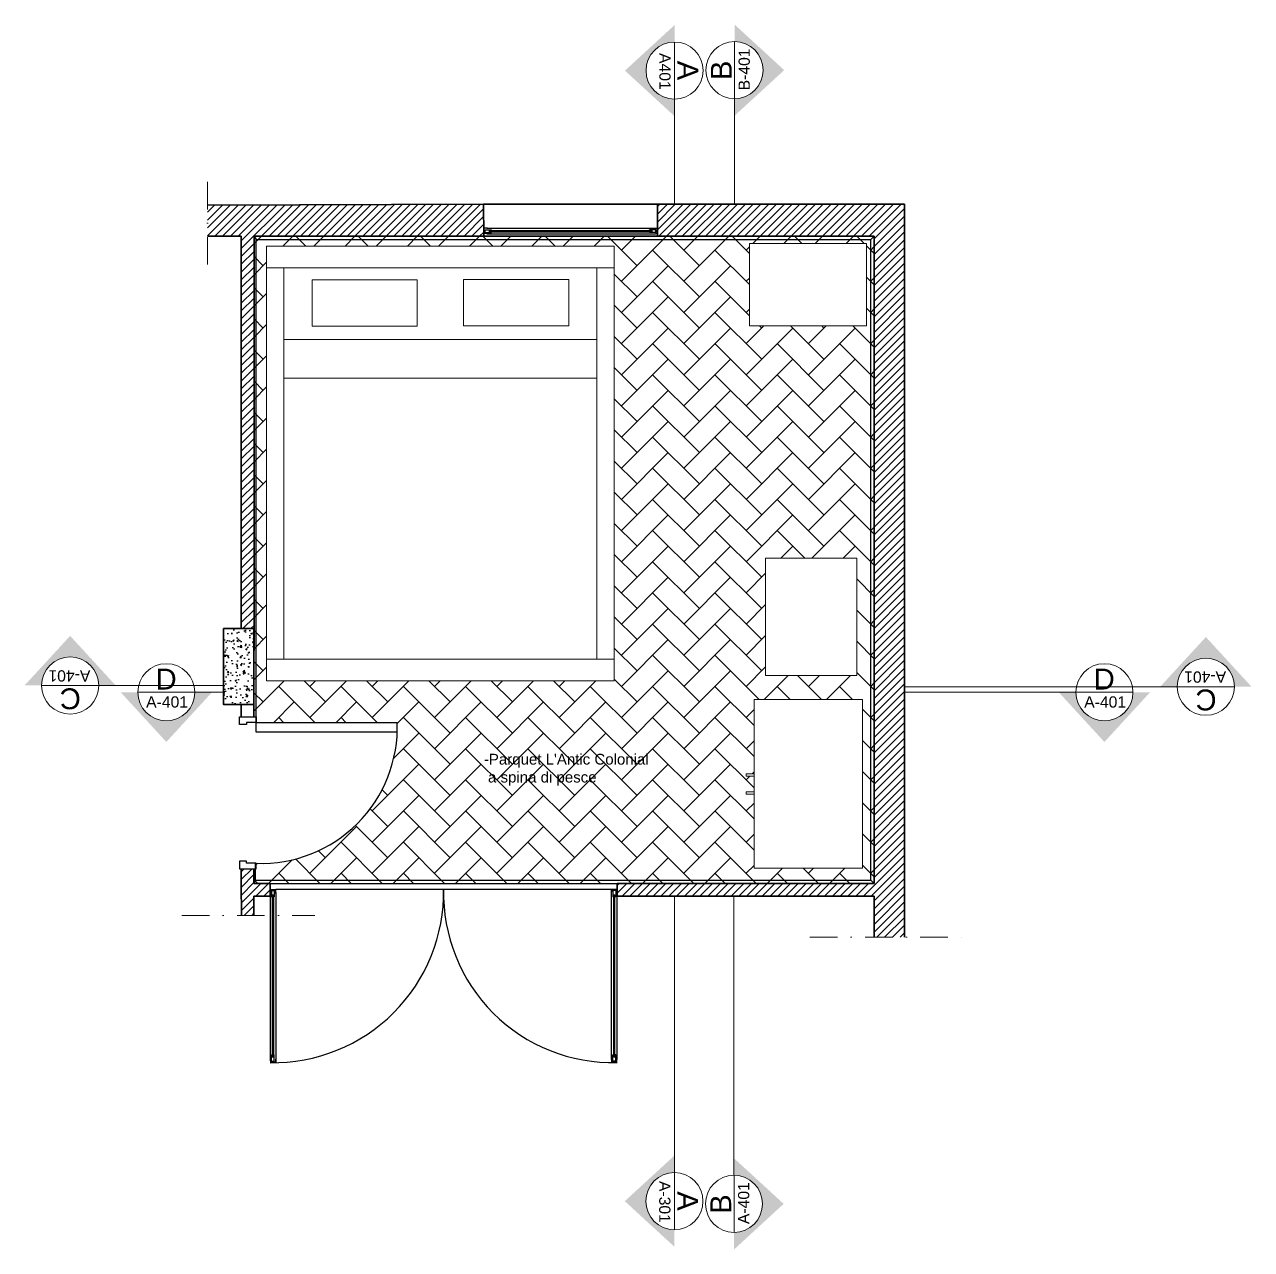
# Model space of a CAD drawing. Header units: millimetres. Extents: x -14534 to 38786, y 3807 to 47715.
# Drawn here: x -14534 to -8877, y 4875 to 10524 of the extents above; entities that cross this region are included whole.
import ezdxf
from ezdxf.enums import TextEntityAlignment as Align

# ---------------------------------------------------------------- set-up
doc = ezdxf.new("R2010")
doc.units = ezdxf.units.MM
doc.linetypes.add('CENTERX2', pattern=[4, 2.5, -0.5, 0.5, -0.5])
doc.linetypes.add('TRATTOPUNTO', pattern=[25.4, 12.7, -6.35, 0, -6.35])
for name, color, linetype, lineweight in [('A-ANNO-SYMB', 3, 'Continuous', 15), ('A-DETL', 6, 'Continuous', 25), ('A-DOOR-FULL', 4, 'Continuous', 25), ('A-FLOR-LEVL', 255, 'Continuous', 35), ('A-FURN', 8, 'Continuous', 18), ('A-GLAZ-FULL', 4, 'Continuous', 25), ('A-WALL-FULL', 7, 'Continuous', 35), ('tratteggio', 2, 'TRATTOPUNTO', 13)]:
    doc.layers.add(name, color=color, linetype=linetype, lineweight=lineweight)
doc.layers.add('G-ANNO-NPLT', color=210, linetype='Continuous', plot=False)
doc.styles.add('ARIAL', font='arial.ttf')

# ---------------------------------------------------------------- blocks, each defined once
blk = doc.blocks.new('section plan')
h = blk.add_hatch(color=256)
h.dxf.hatch_style = 1
h.paths.add_polyline_path([(56.88, 0.31), (46.28, 0.31, -1), (10.72, 0.31), (0.12, 0.31), (28.5, -30.58)])
blk.add_line((46.28, 0.34), (10.72, 0.34))
blk.add_circle((28.5, 0.34), 17.78)
at = {"style": 'ARIAL'}
for tag, height, p in [('A', 13, (28.38, 8.58)), ('A-301', 7, (28.96, -5.66))]:
    blk.add_attdef(tag, text='', height=height, dxfattribs=at).set_placement(p, align=Align.MIDDLE_CENTER)

msp = doc.modelspace()

# ---------------------------------------------------------------- hatches: boundary and pattern name
at = {"ltscale": 40}
h = msp.add_hatch(dxfattribs=at)
h.set_pattern_fill('ANSI31', color=256, scale=8)
h.paths.add_polyline_path([(-12417.6, 9695.5), (-13691, 9690.7), (-13691, 9547.7), (-13535.3, 9547.7), (-13535.3, 7737.7), (-13476.3, 7737.7), (-13476.3, 9547.7), (-12417, 9547.7)])
h.paths.add_polyline_path([(-13402.5, 6521.5), (-13402.4, 6522.2), (-13402.5, 6562.8), (-13476.4, 6562.7), (-13476.5, 6630.7), (-13510.9, 6630.7), (-13534.8, 6630.7), (-13534.8, 6562.7), (-13534.5, 6414.8), (-13476.5, 6414.8), (-13476.5, 6504.4), (-13402.5, 6504.4)])
h = msp.add_hatch()
h.set_pattern_fill('ANSI31', color=256, scale=8)
h.paths.add_polyline_path([(-10476.5, 9695.5), (-11616.5, 9695.5), (-11616.5, 9695.5), (-11616.5, 9584), (-11616.5, 9584), (-11616.5, 9557.7), (-11616.5, 9547.7), (-10616.5, 9547.7), (-10616.5, 6562.8), (-11801.7, 6562.8), (-11801.7, 6504.4), (-10616.5, 6504.4), (-10616.5, 6314.5), (-10476.5, 6314.5)])
at = {"lineweight": 5, "ltscale": 40, "true_color": 0xc7c8ca}
h = msp.add_hatch(dxfattribs=at)
h.set_pattern_fill('AR-HBONE', color=9)
h.paths.add_polyline_path([(-10616.5, 9547.7), (-11616.5, 9547.7), (-12417, 9547.7), (-13476.3, 9547.7), (-13476.3, 7637.7), (-13476.5, 7387.7), (-13476.5, 7330.7), (-13465.9, 7330.7), (-13465.9, 7305.7), (-12815.9, 7305.7, -0.435368), (-13465.9, 6655.7), (-13465.9, 6630.7), (-13476.5, 6630.7), (-13476.4, 6562.7), (-13402.5, 6562.8), (-11801.7, 6562.8), (-10616.5, 6562.8)])
h.paths.add_polyline_path([(-11815, 7497.4), (-13418.4, 7497.4), (-13418.4, 9501.7), (-11815, 9501.7)], flags=16)
h.paths.add_polyline_path([(-11117.1, 8062.2), (-10697.1, 8062.2), (-10697.1, 7522.2), (-11117.1, 7522.2)], flags=16)
h.paths.add_polyline_path([(-11895.2, 7597.6), (-13338.3, 7597.6), (-13338.3, 9401.5), (-11895.2, 9401.5)], flags=0)
h.paths.add_polyline_path([(-11192.1, 9134.1), (-11192.1, 9514.1), (-10652.1, 9514.1), (-10652.1, 9134.1)], flags=16)
h.paths.add_polyline_path([(-12025.3, 9133.7), (-12510, 9133.7), (-12510, 9347.7), (-12025.3, 9347.7)], flags=0)
h.paths.add_polyline_path([(-11170.6, 7411.7), (-10670.6, 7411.7), (-10670.6, 6633.1), (-11170.6, 6633.1), (-11170.6, 6975.2), (-11206.9, 6975.2), (-11206.9, 6985.2), (-11170.6, 6985.2), (-11170.6, 7057.9), (-11206.9, 7057.9), (-11206.9, 7067.9), (-11170.6, 7067.9)], flags=16)
h.paths.add_polyline_path([(-12723.9, 9132.7), (-13208.6, 9132.7), (-13208.6, 9346.7), (-12723.9, 9346.7)], flags=0)
h.paths.add_polyline_path([(-12431.1, 7000.3), (-11646.2, 7000.3), (-11646.2, 7185.1), (-12431.1, 7185.1)], flags=24)
at = {"layer": 'A-DOOR-FULL'}
for points in [[(-13376.3, 6536.5), (-13402.5, 6536.5), (-13402.5, 6519.9), (-13400, 6519.9), (-13400, 6534), (-13378.8, 6534), (-13378.8, 6519.9), (-13376.3, 6519.9)], [(-13378.8, 6519.9), (-13376.3, 6519.9), (-13376.3, 6536.5), (-13402.5, 6536.5), (-13402.5, 6519.9), (-13400, 6519.9), (-13400, 6534), (-13378.8, 6534)], [(-11827.9, 6536.5), (-11801.7, 6536.5), (-11801.7, 6519.8), (-11804.2, 6519.8), (-11804.2, 6534), (-11825.4, 6534), (-11825.4, 6519.8), (-11827.9, 6519.8)], [(-11825.4, 6519.8), (-11827.9, 6519.8), (-11827.9, 6536.5), (-11801.7, 6536.5), (-11801.7, 6519.8), (-11804.2, 6519.8), (-11804.2, 6534), (-11825.4, 6534)], [(-13376.3, 5736), (-13402.5, 5736), (-13402.5, 5752.7), (-13400, 5752.7), (-13400, 5738.5), (-13378.8, 5738.5), (-13378.8, 5752.7), (-13376.3, 5752.7)], [(-13378.8, 5752.6), (-13376.3, 5752.6), (-13376.3, 5736), (-13402.5, 5736), (-13402.5, 5752.6), (-13400, 5752.6), (-13400, 5738.5), (-13378.8, 5738.5)], [(-11827.9, 5736.2), (-11801.7, 5736.2), (-11801.7, 5752.9), (-11804.2, 5752.9), (-11804.2, 5738.7), (-11825.4, 5738.7), (-11825.4, 5752.9), (-11827.9, 5752.9)], [(-11825.4, 5752.9), (-11827.9, 5752.9), (-11827.9, 5736.2), (-11801.7, 5736.2), (-11801.7, 5752.9), (-11804.2, 5752.9), (-11804.2, 5738.7), (-11825.4, 5738.7)]]:
    msp.add_hatch(color=256, dxfattribs=at).paths.add_polyline_path(points)
at = {"layer": 'A-GLAZ-FULL'}
for points in [[(-12417, 9584), (-12417, 9557.7), (-12400.4, 9557.7), (-12400.4, 9560.2), (-12414.5, 9560.2), (-12414.5, 9581.5), (-12400.4, 9581.5), (-12400.4, 9584)], [(-12400.4, 9581.5), (-12400.4, 9584), (-12417, 9584), (-12417, 9557.7), (-12400.4, 9557.7), (-12400.4, 9560.2), (-12414.5, 9560.2), (-12414.5, 9581.5)], [(-11616.5, 9584), (-11616.5, 9557.7), (-11633.2, 9557.7), (-11633.2, 9560.2), (-11619, 9560.2), (-11619, 9581.5), (-11633.2, 9581.5), (-11633.2, 9584)], [(-11633.1, 9581.5), (-11633.1, 9584), (-11616.5, 9584), (-11616.5, 9557.7), (-11633.1, 9557.7), (-11633.1, 9560.2), (-11619, 9560.2), (-11619, 9581.5)]]:
    msp.add_hatch(color=256, dxfattribs=at).paths.add_polyline_path(points)
at = {"layer": 'G-ANNO-NPLT'}
h = msp.add_hatch(dxfattribs=at)
h.set_pattern_fill('AR-CONC', color=256, scale=10, style=0)
h.set_pattern_definition([(50, (-69679.946, -40397.86), (71.72602, -6.275213), [7.5, -82.5]), (355, (-69679.946, -40397.86), (-13.87513, 75.21921), [6, -66]), (100.45144, (-69673.97, -40398.38), (57.850885, 68.944), [6.37402, -70.11421]), (46.1842, (-69679.946, -40377.86), (106.72413, -16.55193), [11.25, -123.75]), (96.63564, (-69671.05, -40379.24), (93.4662, 97.41186), [9.56103, -105.17138]), (351.18416, (-69679.95, -40377.86), (93.4662, 97.41186), [9, -99]), (21, (-69669.946, -40382.86), (59.690705, -40.26189), [7.5, -82.5]), (326, (-69669.946, -40382.86), (24.33153, 72.515005), [6, -66]), (71.45144, (-69664.97, -40386.215), (84.02224, 32.253115), [6.37402, -70.11421]), (37.5, (-69679.946, -40397.86), (1.2159855, 33.289385), [0, -65.2, 0, -67, 0, -66.25]), (7.5, (-69679.946, -40397.86), (26.306954, 39.441171), [0, -38.2, 0, -63.7, 0, -25.25]), (327.5, (-69702.246, -40397.86), (53.382244, -2.255487), [0, -25, 0, -78, 0, -103.5]), (317.5, (-69712.246, -40397.86), (58.318617, 10.010498), [0, -32.5, 0, -51.8, 0, -73.5])])
h.paths.add_polyline_path([(-13476.5, 7737.7), (-13616.5, 7737.7), (-13616.5, 7387.7), (-13476.5, 7387.7), (-13476.5, 7491.9)])

# ---------------------------------------------------------------- linework, layer by layer
at = {"layer": 'A-ANNO-SYMB', "ltscale": 40}
for p, q in [((-11536.9, 10179.3), (-11536.9, 9695.5)), ((-11260.5, 10181.6), (-11260.5, 9695.5)), ((-14192.5, 7475.5), (-13616.5, 7475.5)), ((-9218.9, 7470.1), (-10476.5, 7470.1)), ((-13748.9, 7444.2), (-13616.5, 7444.2)), ((-9686.7, 7444.2), (-10476.5, 7444.2)), ((-11537.7, 5229.3), (-11537.7, 6504.4)), ((-11263.1, 5216.9), (-11263.1, 6504.4))]:
    msp.add_line(p, q, dxfattribs=at)
at = {"layer": 'A-DETL', "ltscale": 40}
for p, q in [((-13476.3, 9547.7), (-13465.9, 9532.7)), ((-13465.9, 9532.7), (-10631.5, 9532.7)), ((-13465.9, 7305.7), (-13465.9, 9532.7)), ((-10631.5, 9532.7), (-10616.5, 9547.7)), ((-10631.5, 6577.7), (-10631.5, 9532.7)), ((-13470, 6577.7), (-13470, 6655.5)), ((-13476.5, 6562.7), (-13476.5, 6577.7)), ((-13470, 6577.7), (-13476.4, 6562.7)), ((-13470, 6577.7), (-10631.5, 6577.7)), ((-10631.5, 6577.7), (-10616.5, 6562.8)), ((-13476.4, 6562.7), (-13461.4, 6562.7))]:
    msp.add_line(p, q, dxfattribs=at)
at = {"layer": 'A-DOOR-FULL'}
for p, q in [((-13465.9, 7305.7), (-12815.9, 7305.7)), ((-13465.9, 7260.7), (-13465.9, 7305.7)), ((-12815.9, 7260.7), (-13465.9, 7260.7)), ((-13402.5, 6562.8), (-11801.7, 6562.8)), ((-13402.5, 6521.5), (-13402.5, 5744.6)), ((-13402.5, 6519.9), (-13400, 6519.9)), ((-13400, 6519.9), (-13400, 6534)), ((-13400, 6534), (-13378.8, 6534)), ((-13396, 6529.9), (-13382.7, 6529.9)), ((-13396, 6529.9), (-13396, 6500.7)), ((-13391.9, 6510.7), (-13391.9, 5761.8)), ((-13391.9, 6510.7), (-13386.9, 6510.7)), ((-13386.9, 6510.7), (-13386.9, 5761.8)), ((-13382.7, 6529.9), (-13382.7, 6500.7)), ((-13378.8, 6519.9), (-13376.3, 6519.9)), ((-13376.3, 6519.9), (-13376.3, 6536.5)), ((-13376.3, 6536.5), (-11827.9, 6536.5)), ((-13376.3, 6521.5), (-13376.3, 5736)), ((-11827.9, 5750.9), (-11827.9, 6536.5)), ((-11827.9, 6536.5), (-11801.7, 6536.5)), ((-11825.4, 6527.9), (-11827.9, 6527.9)), ((-11825.4, 6534), (-11804.2, 6534)), ((-11821.5, 6529.8), (-11821.5, 6500.6)), ((-11808.1, 6529.8), (-11821.5, 6529.8)), ((-11817.3, 5761.8), (-11817.3, 6510.6)), ((-11817.3, 6510.6), (-11812.3, 6510.6)), ((-11812.3, 5761.8), (-11812.3, 6510.6)), ((-11808.1, 6529.8), (-11808.1, 6500.6)), ((-11804.2, 6527.9), (-11804.2, 6534)), ((-11801.7, 6527.9), (-11804.2, 6527.9)), ((-11801.7, 5750.9), (-11801.7, 6527.9)), ((-13396, 6500.7), (-13391.9, 6500.7)), ((-13386.9, 6500.7), (-13382.7, 6500.7)), ((-11817.3, 6500.6), (-11821.5, 6500.6)), ((-11808.1, 6500.6), (-11812.3, 6500.6)), ((-13396, 5742.7), (-13396, 5771.8)), ((-13396, 5771.8), (-13391.9, 5771.8)), ((-13386.9, 5771.8), (-13382.7, 5771.8)), ((-13382.7, 5742.7), (-13382.7, 5771.8)), ((-11821.5, 5742.9), (-11821.5, 5772)), ((-11817.3, 5772), (-11821.5, 5772)), ((-11808.1, 5772), (-11812.3, 5772)), ((-11808.1, 5742.9), (-11808.1, 5772)), ((-13402.5, 5744.6), (-13400, 5744.6)), ((-13376.3, 5736), (-13402.5, 5736)), ((-13400, 5744.6), (-13400, 5738.5)), ((-13378.8, 5738.5), (-13400, 5738.5)), ((-13396, 5742.7), (-13382.7, 5742.7)), ((-13386.9, 5761.8), (-13391.9, 5761.8)), ((-13378.8, 5744.6), (-13376.3, 5744.6)), ((-11827.9, 5752.9), (-11827.9, 5736.2)), ((-11825.4, 5752.9), (-11827.9, 5752.9)), ((-11804.2, 5738.7), (-11825.4, 5738.7)), ((-11808.1, 5742.9), (-11821.5, 5742.9)), ((-11812.3, 5762), (-11817.3, 5762)), ((-11801.7, 5752.9), (-11804.2, 5752.9)), ((-11804.2, 5752.9), (-11804.2, 5738.7))]:
    msp.add_line(p, q, dxfattribs=at)
at = {"layer": 'A-DOOR-FULL', "color": 7}
for points in [[(-13510.9, 7305.7), (-13510.9, 7295.7), (-13542.9, 7295.7), (-13542.9, 7330.7), (-13510.9, 7330.7)], [(-13510.9, 7330.7), (-13510.9, 7330.7), (-13465.9, 7330.7), (-13465.9, 7305.7), (-13510.9, 7305.7)], [(-13510.9, 6655.7), (-13510.9, 6665.7), (-13542.9, 6665.7), (-13542.9, 6630.7), (-13510.9, 6630.7)], [(-13510.9, 6630.7), (-13510.9, 6630.7), (-13465.9, 6630.7), (-13465.9, 6655.7), (-13510.9, 6655.7)]]:
    msp.add_lwpolyline(points, dxfattribs=at)
at = {"layer": 'A-DOOR-FULL'}
for centre, radius, start, end in [((-13443.4, 7283.2), 627.9, 267.9464, 2.0536), ((-13389.4, 6523.3), 787.4, 269.0449, 0.9648), ((-11820.7, 6517.8), 781.6, 178.628, 271.4074)]:
    msp.add_arc(centre, radius, start, end, dxfattribs=at)
at = {"layer": 'A-FLOR-LEVL'}
for p, q in [((-11616.5, 9695.5), (-12417.6, 9695.5)), ((-12417, 9547.7), (-11616.5, 9547.7))]:
    msp.add_line(p, q, dxfattribs=at)
at = {"layer": 'A-FURN'}
for p, q in [((-11192.1, 9134.1), (-11192.1, 9514.1)), ((-11192.1, 9514.1), (-10652.1, 9514.1)), ((-10652.1, 9514.1), (-10652.1, 9134.1)), ((-13418.4, 9501.7), (-11815, 9501.7)), ((-13418.4, 7497.4), (-13418.4, 9501.7)), ((-11815, 9501.7), (-11815, 7497.4)), ((-13418.4, 9401.5), (-11815, 9401.5)), ((-13338.3, 9401.5), (-13338.3, 7597.6)), ((-11895.2, 9401.5), (-11895.2, 7597.6)), ((-13208.6, 9346.7), (-13208.6, 9132.7)), ((-13208.6, 9346.7), (-12723.9, 9346.7)), ((-12723.9, 9346.7), (-12723.9, 9132.7)), ((-12510, 9347.7), (-12510, 9133.7)), ((-12510, 9347.7), (-12025.3, 9347.7)), ((-12025.3, 9133.7), (-12025.3, 9347.7)), ((-13208.6, 9132.7), (-12723.9, 9132.7)), ((-12510, 9133.7), (-12025.3, 9133.7)), ((-10652.1, 9134.1), (-11192.1, 9134.1)), ((-13337.8, 9071.6), (-11896.2, 9071.6)), ((-13336.6, 8893.1), (-11895.2, 8893.1)), ((-10697.1, 8062.2), (-11117.1, 8062.2)), ((-11117.1, 7522.2), (-11117.1, 8062.2)), ((-10697.1, 7522.2), (-10697.1, 8062.2)), ((-13418.4, 7597.6), (-11815, 7597.6)), ((-11815, 7497.4), (-13418.4, 7497.4)), ((-10697.1, 7522.2), (-11117.1, 7522.2)), ((-11170.6, 7411.7), (-11170.6, 6633.1)), ((-10670.6, 7411.7), (-11170.6, 7411.7)), ((-10670.6, 6633.1), (-10670.6, 7411.7)), ((-11170.6, 7067.9), (-11206.9, 7067.9)), ((-11206.9, 7067.9), (-11206.9, 7057.9)), ((-11170.6, 7057.9), (-11206.9, 7057.9)), ((-11206.9, 7057.9), (-11196.9, 7057.9)), ((-11170.6, 7067.9), (-11170.6, 7057.9)), ((-11170.6, 6985.2), (-11206.9, 6985.2)), ((-11206.9, 6985.2), (-11206.9, 6975.2)), ((-11206.9, 6975.2), (-11170.6, 6975.2)), ((-11170.6, 6975.2), (-11170.6, 6985.2)), ((-11170.6, 6633.1), (-10670.6, 6633.1))]:
    msp.add_line(p, q, dxfattribs=at)
at = {"layer": 'A-GLAZ-FULL'}
for p, q in [((-12400.4, 9584), (-12417, 9584)), ((-12414.5, 9560.2), (-12414.5, 9581.5)), ((-12410.4, 9564.2), (-12410.4, 9577.5)), ((-12410.4, 9577.5), (-12381.2, 9577.5)), ((-12410.4, 9564.2), (-12381.2, 9564.2)), ((-12402, 9584), (-11616.5, 9584)), ((-12400.4, 9581.5), (-12400.4, 9584)), ((-12391.2, 9573.3), (-11642.4, 9573.3)), ((-12391.2, 9568.3), (-12391.2, 9573.3)), ((-12391.2, 9568.3), (-11642.4, 9568.3)), ((-12381.2, 9573.3), (-12381.2, 9577.5)), ((-12381.2, 9564.2), (-12381.2, 9568.3)), ((-11623.2, 9577.5), (-11652.4, 9577.5)), ((-11652.4, 9573.3), (-11652.4, 9577.5)), ((-11652.4, 9564.2), (-11652.4, 9568.3)), ((-11623.2, 9564.2), (-11652.4, 9564.2)), ((-11642.4, 9573.3), (-11642.4, 9568.3)), ((-11625.1, 9581.5), (-11625.1, 9584)), ((-11623.2, 9564.2), (-11623.2, 9577.5)), ((-11619, 9581.5), (-11619, 9560.2)), ((-11616.5, 9584), (-11616.5, 9557.7)), ((-12400.4, 9560.2), (-12414.5, 9560.2)), ((-12402, 9557.7), (-11625.1, 9557.7)), ((-12400.4, 9557.7), (-12400.4, 9560.2)), ((-11625.1, 9560.2), (-11619, 9560.2)), ((-11625.1, 9557.7), (-11625.1, 9560.2))]:
    msp.add_line(p, q, dxfattribs=at)
at = {"layer": 'A-WALL-FULL'}
for p, q in [((-12417.6, 9695.5), (-13691, 9690.7)), ((-12417, 9547.7), (-12417.6, 9695.5)), ((-11616.5, 9695.5), (-11616.5, 9547.7)), ((-10476.5, 9695.5), (-11616.5, 9695.5)), ((-10476.5, 9695.5), (-10476.5, 6314.5)), ((-12417, 9584), (-12417, 9547.7)), ((-13691, 9547.7), (-13535.3, 9547.7)), ((-13535.3, 7737.7), (-13535.3, 9547.7)), ((-13476.3, 7637.7), (-13476.3, 9547.7)), ((-13476.3, 7637.7), (-13476.3, 9547.7)), ((-13476.3, 9547.7), (-12417, 9547.7)), ((-11616.5, 9547.7), (-10616.5, 9547.7)), ((-10616.5, 6562.8), (-10616.5, 9547.7)), ((-13476.5, 7330.7), (-13476.5, 7491.9)), ((-13534.9, 7387.7), (-13534.9, 7330.7)), ((-13534.8, 6630.7), (-13534.8, 6562.7)), ((-13476.4, 6562.7), (-13476.5, 6630.7)), ((-13402.5, 6562.8), (-13476.5, 6562.7)), ((-13402.5, 6562.8), (-13402.3, 6504.4)), ((-10616.5, 6562.8), (-11801.7, 6562.8)), ((-11801.7, 6504.4), (-11801.7, 6562.8)), ((-13534.8, 6562.7), (-13534.5, 6414.8)), ((-13476.5, 6414.8), (-13476.5, 6504.4)), ((-13402.3, 6504.4), (-13476.5, 6504.4)), ((-11801.7, 6504.4), (-10616.5, 6504.4)), ((-10616.5, 6314.5), (-10616.5, 6504.4))]:
    msp.add_line(p, q, dxfattribs=at)
msp.add_lwpolyline([(-13616.5, 7737.7), (-13476.5, 7737.7), (-13476.5, 7387.7), (-13616.5, 7387.7)], close=True, dxfattribs=at)
at = {"layer": 'tratteggio', "ltscale": 10}
for p, q in [((-13691, 9797.7), (-13691, 9413.4)), ((-13808.6, 6414.8), (-13195.6, 6414.8)), ((-10912.6, 6314.5), (-10162.1, 6314.5))]:
    msp.add_line(p, q, dxfattribs=at)

# ---------------------------------------------------------------- block references
at = {"layer": 'A-ANNO-SYMB', "color": 0, "linetype": 'CENTERX2', "ltscale": 5, "xscale": 7.406745225669486, "yscale": 7.406745225669486, "zscale": 7.406745225669486}
for p, rotation, values in [((-11258, 10102.2), 90, {'A-301': 'B-401', 'A': 'B'}), ((-11539.4, 10522.1), 270.0000000000001, {'A-301': 'A401', 'A': 'A'}), ((-14113.1, 7478), 180, {'A-301': 'A-401', 'A': 'C'}), ((-8876.1, 7472.6), 180, {'A-301': 'A-401', 'A': 'C'}), ((-11540.2, 5308.7), 270.0000000000001, {'A-301': 'A-301', 'A': 'A'}), ((-11260.5, 4874.1), 90, {'A-301': 'A-401', 'A': 'B'})]:
    msp.add_blockref('section plan', p, dxfattribs=dict(at, rotation=rotation)).add_auto_attribs(values)
for p in [(-14091.7, 7441.7), (-9766.1, 7441.7)]:
    msp.add_blockref('section plan', p, dxfattribs=at).add_auto_attribs({'A-301': 'A-401', 'A': 'D'})

# ---------------------------------------------------------------- texts
at = {"layer": 'A-ANNO-SYMB', "insert": (-12416.5, 7160.5), "char_height": 49.577, "width": 1952.085, "attachment_point": 1}
msp.add_mtext("{\\fArial|b0|i0|c0|p34;-Parquet L'Antic Colonial\\P a spina di pesce}", dxfattribs=at)

doc.saveas('drawing.dxf')
